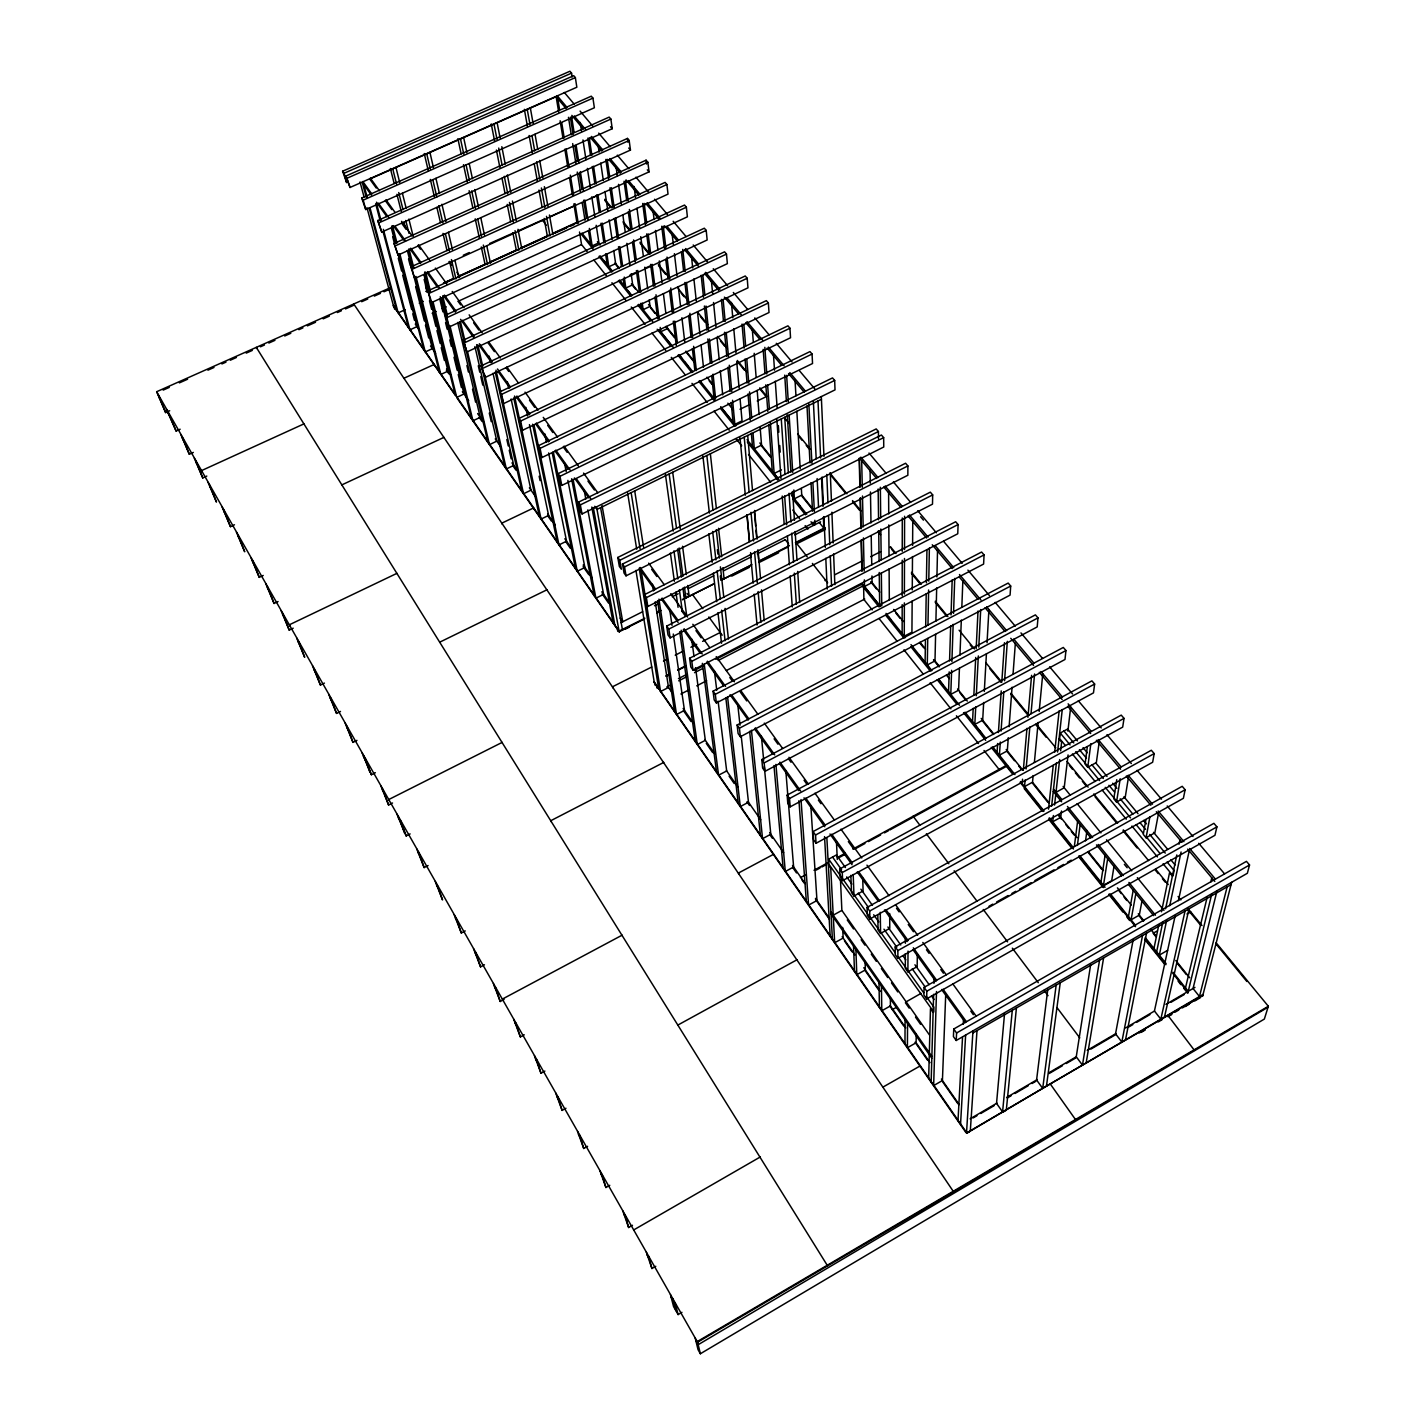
<?xml version="1.0" encoding="UTF-8"?>
<svg xmlns="http://www.w3.org/2000/svg" width="1425" height="1425" viewBox="0 0 1425 1425"><rect width="100%" height="100%" fill="white"/><g stroke="black" fill="none" stroke-linecap="round" stroke-linejoin="round"><path stroke-width="1.5" d="M902.15 633.555L902.185 604.663M902.185 595.775L902.239 560.203M902.239 551.315L902.292 517.988M904.358 602.9L904.269 636.209L911.929 632.201L912.16 601.065M904.376 594.011L904.483 558.475M904.501 549.587L904.59 516.277M904.982 1044.24L905.071 1019.979M905.356 953.646L905.303 968.216L907.885 971.85L917.166 966.631L917.344 954.127M905.392 943.243L905.409 939.075M907.885 465.939L907.85 475.255L647.823 606.498L645.757 603.594L644.332 594.724L905.587 463.25L907.885 465.939L646.398 597.627L647.823 606.498M907.565 1023.524L907.404 1047.731L916.115 1042.762L916.239 1033.927M907.885 971.85L908.01 951.081M912.249 589.932L912.499 556.569M912.588 545.437L912.766 520.962M890.429 547.823L890.447 546.719L896.04 553.523M913.122 817.238L913.14 816.24L919.784 825.075M925.092 662.251L925.466 640.181M925.68 626.947L926.214 593.833M926.393 582.807L926.945 549.694M927.746 638.507L927.283 664.976L934.996 660.897L935.602 634.392M927.978 625.29L928.619 590.003M928.779 581.168L929.367 548.091M932.68 494.902L932.502 504.165L670.124 637.883L668.004 634.909L666.686 626.109L930.329 492.159L932.68 494.902L668.824 629.084L670.124 637.883M924.077 987.365L923.917 995.042L926.66 998.889L1214.955 835.282L1216.914 826.856L1213.904 823.329L924.077 987.365L926.82 991.212L926.66 998.889M935.904 621.14L936.67 587.991M936.92 576.947L937.525 550.442M928.673 1078.422L929.278 1054.625M929.332 1052.701L930.472 1008.686L933.108 1012.409M931.148 1082.02L933.624 994.312M933.927 983.357L934.052 978.975M936.51 991.515L933.642 1085.601L942.424 1080.524L945.701 994.882M948.569 691.588L949.192 671.887M949.549 660.933L950.689 625.896M951.045 614.941L952.185 579.904M951.615 670.302L950.796 694.385L958.58 690.234L959.435 668.307M951.9 661.556L953.165 624.346M953.539 613.409L954.732 578.39M958.081 524.56L957.76 533.769L692.978 670.035L690.804 666.989L689.593 658.261L955.676 521.746L958.081 524.56L691.784 661.307L692.978 670.035M959.951 655.144L961.323 620.071M961.839 606.925L962.855 580.616M920.301 1066.719L920.336 1065.829L883.268 1086.919M953.753 1029.01L953.414 1036.527L956.211 1040.482L1247.356 873.276L1249.547 864.975L1246.447 861.359L953.753 1029.01L956.585 1032.982L956.211 1040.482M972.545 721.584L973.204 708.314M973.863 695.044L975.715 657.459M976.161 648.607L978.013 611.022M975.733 706.764L974.825 724.434L982.68 720.213L983.678 702.507M976.285 695.703L978.334 655.945M978.779 647.092L980.703 609.544M984.069 554.913L983.606 564.068L716.383 702.97L714.157 699.853L713.07 691.196L981.611 552.045L984.069 554.913L715.297 694.331L716.383 702.97M957.992 1120.745L962.516 1037.489M963.229 1024.343L963.478 1019.962M984.301 691.428L986.421 653.79M987.044 642.728L988.914 609.526M960.539 1124.414L965.651 1034.782M972.972 1030.863L966.506 1133.035L1203.074 994.418M970.318 1130.809L976.998 1030.596M997.072 752.257L997.66 743.494M998.408 732.539L1001.223 690.893M1001.811 682.13L1004.482 642.693M1010.699 586.031L1010.076 595.116L740.377 736.725L738.097 733.537L737.135 724.987L1008.188 583.074L1010.699 586.031L739.433 728.193L740.377 736.725M1000.314 742.033L999.406 755.161L1007.315 750.868L1008.294 737.705M1001.062 731.078L1003.806 691.677M1004.572 680.723L1007.315 641.321M1009.114 726.732L1012.071 687.242M1013.05 674.078L1015.348 643.37M1006.46 766.365L1006.531 765.332L852.898 849.086M953.61 1191.852L353.738 303.988L354.059 305.11L345.473 308.922M1022.153 783.625L1022.544 779.208M1023.31 770.355L1026.962 728.371M1027.924 717.327L1031.593 675.325M1037.988 617.898L1037.204 626.911L764.958 771.353L762.624 768.057L761.805 759.614L1035.405 614.87L1037.988 617.898L764.156 762.892L764.958 771.353M1025.127 779.974L1024.539 786.6L1032.519 782.218L1033.143 775.574M1026.107 768.93L1029.847 726.982M1031.023 713.747L1034.568 673.989M1004.482 1014.333L996.538 1103.378L1002.577 1111.91L1012.284 1010.325M1034.39 762.304L1038.148 722.475M1039.199 711.413L1042.762 673.811M1006.353 1109.701L1016.417 1007.956M1048.515 809.151L1053.235 765.421M1054.66 752.311L1059.149 710.772M1065.953 650.548L1064.992 659.49L790.198 806.835L787.793 803.468L787.117 795.132L1063.299 647.449L1065.953 650.548L789.521 798.499L790.198 806.835M1051.632 806.14L1056.388 762.981M1057.582 752.044L1062.266 709.561M1077.442 740.893L1067.574 729.048L1060.253 733.038L1059.63 738.577L1065.312 745.453M1053.396 815.51L1052.683 821.798L1060.734 817.344L1061.482 811.021M1054.571 805.018L1055.747 794.509M1059.666 759.543L1055.996 792.318L1064.208 787.776L1068.073 754.929M1060.645 750.797L1061.625 742.051L1059.024 738.916M1067.895 731.114L1070.692 707.032M1047.767 989.449L1036.581 1079.972L1042.708 1088.397L1056.157 985.12M1094.632 684.036L1093.474 692.888L816.062 843.262L813.622 839.806L813.087 831.577L1091.906 680.865L1094.632 684.036L815.545 835.032L816.062 843.262M1074.343 846.468L1077.585 821.53M1087.311 746.896L1085.066 764.085L1087.738 767.291L1096.359 762.553L1099.334 741.036M1077.389 845.435L1080.132 824.683M1087.738 767.291L1090.855 743.69M1046.449 1086.206L1060.253 982.769M1085.529 840.875L1086.972 830.472M1124.022 718.378L1122.686 727.124L842.62 880.632L840.109 877.087L839.735 868.983L1121.243 715.118L1124.022 718.378L842.264 872.545L842.62 880.632M1100.937 882.146L1105.052 855.499M1116.755 779.689L1113.816 798.784L1116.541 802.079L1125.233 797.234L1128.333 778.121M1090.677 964.565L1076.249 1056.78L1082.466 1065.098L1099.566 960.183M1107.67 858.723L1103.484 885.335L1111.678 880.703L1114.012 866.329M1116.541 802.079L1120.192 778.762M1086.171 1062.925L1103.609 957.849M1154.197 753.593L1152.647 762.25L869.891 919L867.308 915.367L867.095 907.387L1151.329 750.262L1154.197 753.593L869.695 911.038L869.891 919M1128.457 916.56L1133.196 890.287M1145.914 819.696L1143.278 834.373L1146.074 837.757L1154.856 832.806L1158.4 813.924M1135.867 893.6L1131.076 919.82L1139.323 915.099L1141.995 900.938M1146.074 837.757L1149.904 816.828M1075.857 1120.068L1050.207 1083.891L966.471 1133.338L970.265 1131.147M1133.142 939.912L1115.543 1033.802L1121.831 1042.031L1142.529 935.495M1125.501 1039.876L1146.537 933.179M1185.137 789.753L1183.391 798.303L897.892 958.402L895.238 954.661L895.203 946.823L1182.216 786.315L1185.137 789.753L897.875 950.582L897.892 958.402M1153.965 948.444L1158.846 924.718M1161.5 911.786L1169.533 872.688L1172.401 876.143M1156.637 951.793L1162.907 921.654M1165.597 908.758L1176.801 854.947M1179.045 844.188L1179.953 839.895M1166.558 920.764L1159.309 955.142L1167.627 950.315M1169.747 905.712L1181.076 851.99M1125.625 1027.924L1154.41 1011.091L1175.215 915.527M1178.386 900.76L1189.608 849.051M1185.048 911.056L1160.841 1019.178L1154.482 1011.055M1164.474 1017.04L1189.02 908.776M1185.493 987.881L1207.153 897.251M1210.751 882.128L1211.784 877.818M1211.678 894.348L1187.773 993.278L1183.623 988.077M1190.463 912.855L1190.712 911.875L1186.954 914.013M1216.861 891.391L1193.046 988.505L1199.476 996.52L1227.139 886.867M1202.575 996.378L1231.663 882.271M1194.471 1050.421L1167.966 1015.473L1167.734 1016.417L1171.403 1014.279M1216.113 942.762L1268.339 1006.264L1264.349 1019.071L700.37 1353.75L698.036 1349.653L695.222 1338.075M670.462 1294.577L673.58 1306.6L678.122 1314.58L681.952 1312.336M1141.14 1032.395L1144.987 1030.133M1167.983 1016.648L1171.867 1014.386M1185.226 1006.549L1189.145 1004.251M1194.791 1000.938L1200.652 997.5M1268.339 1006.264L697.431 1341.477L700.37 1353.75M970.14 1118.803L997.001 1103.092M1006.602 1097.482L1037.311 1079.544M1048.836 1072.811L1075.715 1057.101M1087.222 1050.367L1116.024 1033.535M1165.935 1004.358L1194.952 987.383M973.15 1117.948L976.944 1115.722M980.756 1113.495L994.044 1105.729M1007.35 1097.945L1011.144 1095.736M1014.938 1093.509L1028.244 1085.743M1032.038 1083.517L1035.832 1081.29M1049.138 1073.524L1062.427 1065.74M1066.238 1063.531L1075.732 1057.973M1090.927 1049.085L1115.668 1034.621M1128.992 1026.837L1132.804 1024.611M1136.616 1022.384L1149.939 1014.582M1170.869 1002.345L1184.193 994.561M1050.207 1083.891L1202.878 995.202L1182.429 1007.885M1002.559 1112.373L1006.371 1110.164M1139.27 1032.947L1144.97 1029.652M1158.24 1021.921L1162.052 1019.73M1175.091 1012.142L1178.76 1010.022M646.344 1252.201L651.938 1268.517L655.785 1266.291M622.814 1210.894L628.639 1227.513L632.486 1225.286M972.83 1033L1231.075 884.622M956.585 1032.982L1249.547 864.975M599.889 1170.62L605.91 1187.506L609.775 1185.315M760.255 1156.975L633.68 1229.953M1156.886 931.131L1153.128 933.268L1155.889 936.706M892.353 1009.63L896.165 1007.475M905.73 1002.06L921.013 993.403M926.82 991.212L1216.914 826.856M577.535 1131.343L583.733 1148.479L587.599 1146.323M988.986 906.264L992.815 904.127M996.645 901.972L1008.116 895.541M1011.946 893.404L1015.776 891.248M1019.587 889.111L1031.077 882.681M1034.906 880.525L1054.037 869.802M1057.867 867.647L1063.602 864.441M1067.432 862.285L1071.244 860.148M555.714 1093.028L562.109 1110.413L565.974 1108.24M877.8 915.064L878.067 929.902L880.579 933.446L889.788 928.334L889.663 913.478M850.868 875.324L851.527 892.549L853.985 896.022L863.087 890.999L862.713 878.067M534.428 1055.64L540.983 1073.239L544.884 1071.083M678.068 1024.949L797.198 959.666M513.659 1019.142L520.374 1036.937L524.257 1034.817M926.214 996.342L933.909 1007.154L933.785 1012.017L828.976 864.387L828.691 859.168L836.422 854.964L845.435 867.558M800.423 877.675L806.247 874.505M814.013 870.265L827.622 862.855M837.348 857.547L845.114 853.308M816.115 870.141L820.016 868.003M821.851 867.006L825.734 864.886M839.325 857.476L845.15 854.305M854.875 849.015L864.957 843.511M868.466 841.587L880.597 834.979M884.498 832.859L888.416 830.722M889.823 829.956L1007.6 765.742M493.371 983.499L500.228 1001.49L504.129 999.388M473.545 948.694L480.546 966.862L484.447 964.778M622.173 935.138L502.455 999.05L502.74 999.958M454.183 914.672L461.326 933.019L465.245 930.935M416.777 848.962L424.151 867.593L428.088 865.545M397.023 814.245L406.178 835.958L410.133 833.91M680.918 694.011L688.827 689.932M696.736 685.853L706.622 680.74M726.376 670.534L864.743 599.052M663.783 762.393L550.905 820.64L551.137 821.637M666.116 676.358L670.053 674.346M677.944 670.284L685.817 666.241M678.442 678.638L686.333 674.559M694.242 670.498L704.11 665.422M715.956 659.312L862.089 584.09M666.811 686.957L670.872 684.873M678.692 680.847L686.654 676.75M694.527 672.689L702.436 668.61M718.2 660.505L862.748 586.067M381.009 786.137L388.597 805.018L392.552 802.988M362.11 752.934L371.391 774.737L375.363 772.724M642.942 619.768L619.18 631.774L596.541 506.855M656.8 612.75L660.755 610.737M682.539 599.729L714.21 583.698M722.119 579.69L751.83 564.674M759.739 560.666L789.432 545.632M795.382 542.64L825.075 527.606M665.938 675.806L669.857 673.829M677.694 669.857L685.532 665.885M345.224 723.259L352.99 742.372L356.963 740.377M620.89 622.689L642.622 611.717M654.485 605.732L658.439 603.737M672.262 596.754L678.193 593.744M688.079 588.757L713.765 575.789M723.651 570.802L751.313 556.819M757.245 553.826L784.908 539.861M794.794 534.874L820.604 521.835M502.188 742.372L388.829 799.496L389.185 800.476M651.742 667.007L612.608 686.725L612.786 687.776M663.48 661.093L667.399 659.116M675.218 655.179L683.038 651.225M690.876 647.288L696.736 644.332M702.614 641.375L720.213 632.486M835.032 574.631L862.731 560.666M870.657 556.694L880.543 551.707M626.038 575.842L624.524 566.918L883.66 437.635L881.416 435.017L622.493 564.068L624.025 573.01L626.038 575.842L883.749 447.005L883.66 437.635M328.676 694.207L336.549 713.408L340.504 711.449M617.791 557.46L619.804 560.292L621.353 569.234L619.341 566.42L617.791 557.46L876.197 428.925L878.423 431.526L878.512 439.025M619.804 560.292L878.423 431.526M619.234 632.148L619.056 631.079L644.848 618.236M656.765 612.305L660.737 610.345M682.557 599.48L714.014 583.822M721.834 579.922L751.207 565.298M759.044 561.397L788.417 546.79M825.182 529.601L796.29 543.994L796.237 542.889L825.217 528.461M625.183 629.173L629.155 627.214M731.72 576.145L749.336 567.364M759.115 562.501L778.691 552.757M312.502 665.778L320.447 685.069L324.437 683.092M781.434 469.858L774.149 473.492L770.391 422.584M821.423 399.267L597.004 509.42L594.759 506.285M578.408 502.188L832.521 377.928L834.676 380.439L835.014 389.88L582.059 513.944L580.135 511.254L578.408 502.188L580.331 504.895L582.059 513.944M580.331 504.895L834.676 380.439M439.791 642.141L547.022 589.754M281.135 610.684L289.222 630.117L293.212 628.176M558.083 473.67L809.988 351.601L812.072 354.041L812.535 363.518L561.788 485.426L559.918 482.772L558.083 473.67L559.972 476.324L561.788 485.426M559.972 476.324L812.072 354.041M265.923 583.983L274.081 603.47L278.071 601.546M540.075 448.376L789.967 328.231L787.936 325.844L538.223 445.793L540.075 448.376L541.963 457.532L790.537 337.743L789.967 328.231M251.032 557.816L259.261 577.357L263.233 575.451M396.952 573.331L289.364 624.791L289.756 625.842M739.985 409.242L749.568 404.647M757.245 400.977L766.828 396.399L759.792 387.832M518.807 418.54L766.347 300.639L768.36 302.973L769.019 312.52L522.601 430.261L520.802 427.732L518.807 418.54L520.606 421.07L522.601 430.261M520.606 421.07L768.36 302.973M501.582 394.369L747.199 278.267L745.239 275.987L499.819 391.893L501.582 394.369L503.631 403.596L747.965 287.832L747.199 278.267M222.122 507.033L230.458 526.68L234.484 524.774M667.755 328.427L660.79 331.74L660.22 327.394M481.24 365.815L724.559 251.833L726.483 254.077L727.356 263.661L485.088 377.5L481.24 365.815L485.088 377.5M482.968 368.238L726.483 254.077M466.955 351.957L707.156 239.988L706.212 230.405L704.324 228.214L463.072 340.29L466.955 351.957L463.072 340.29M194.334 458.227L202.778 477.945L206.803 476.075M464.746 342.659L706.212 230.405M341.893 484.856L443.959 437.368M180.85 434.536L189.329 454.272L193.355 452.42M166.387 409.135L176.13 431.062L180.156 429.21M432.149 313.286L436.175 311.434M442.231 308.655L446.257 306.803M458.351 301.227L581.329 244.673M445.277 315.335L684.517 205.058L686.351 207.213L687.384 216.814L449.196 326.966L445.277 315.335L446.916 317.65L471.443 418.576M446.916 317.65L686.351 207.213M405.217 309.67L398.198 312.877L370.037 207.979M419.253 303.204L423.296 301.352M431.793 302.492L668.022 194.121L666.9 184.502L665.101 182.4L427.856 290.878L431.793 302.492L430.19 300.23M425.79 291.412L429.816 289.578M443.923 283.112L454.005 278.516M458.031 276.664L486.246 263.768M490.289 261.933L516.473 249.945M520.517 248.11L548.732 235.196M552.757 233.362L576.947 222.3M390.236 287.743L156.661 391.715L165.638 412.591L169.682 410.756M429.477 293.158L666.9 184.502M303.935 423.884L201.566 470.588L201.994 471.675M403.97 378.231L434.251 364.426L434.518 365.548M629.69 275.257L635.532 272.585M645.276 268.132L651.136 265.477M647.858 162.254L412.395 269.165L410.81 266.956L646.077 160.188L647.858 162.254L649.052 171.873L414.782 278.534L410.81 266.956M394.102 243.497L627.445 138.421L629.173 140.452L630.456 150.07L398.092 255.057L394.102 243.497L398.092 255.057M395.651 245.688L629.173 140.452M381.757 232.061L612.233 128.713L610.88 119.077L609.188 117.099L377.75 220.537L381.757 232.061L377.75 220.537M379.264 222.674L610.88 119.077M443.46 283.005L453.471 278.516M456.873 272.264L459.491 275.827L485.408 264.231M489.398 262.449L517.311 249.963M521.301 248.182L547.218 236.586M555.127 233.041L566.687 227.875M570.534 226.147L574.4 224.438M361.718 198.039L363.197 200.141L592.942 98.129L594.368 107.766L365.744 209.546L361.718 198.039L591.286 96.188L592.942 98.129M463.25 255.253L469.324 252.546M489.594 243.515L513.926 232.685M517.988 230.886L542.302 220.056L546.398 225.257M550.335 216.475L574.418 205.752M590.484 198.609L598.518 195.029M163.18 390.094L169.29 387.386M179.372 382.88L187.583 379.228M207.907 370.179L213.999 367.472M221.908 363.945L225.969 362.146M230.262 360.24L236.354 357.515M246.222 353.115L252.296 350.425M260.401 346.809L264.462 345.01M268.844 343.051L274.936 340.343M284.715 335.979L290.789 333.29M298.894 329.674L302.937 327.875M307.39 325.88L315.513 322.282M323.19 318.844L329.282 316.154M337.369 312.538L341.43 310.739M361.683 301.708L367.757 299.001M374.312 296.097L380.404 293.39M383.966 291.787L390.04 289.097M350.051 187.459L576.84 87.228L575.362 77.591L573.723 75.685L346.008 175.987L350.051 187.459L346.008 175.987M370.375 178.784L557.246 96.188M571.567 73.138L569.929 71.25L342.606 171.232L344.066 173.262L571.567 73.138L572.155 77.003M347.468 178.036L575.362 77.591M610.541 126.736L612.233 128.713M628.728 148.058L630.456 150.07M647.288 169.807L649.052 171.873M564.336 92.465L574.364 104.328M580.082 111.097L592.978 126.362M598.696 133.131L610.167 146.704M617.328 155.165L628.781 168.72M635.942 177.199L648.82 192.464M654.556 199.233L667.434 214.498M673.17 221.267L686.066 236.532M693.209 244.993L707.53 261.951M713.266 268.719L727.587 285.677M733.323 292.463L747.644 309.403M754.787 317.882L769.108 334.822M776.269 343.3L792.033 361.95M799.193 370.429L814.94 389.061M869.001 453.043L886.207 473.403M893.368 481.899L910.575 502.259M917.736 510.738L936.385 532.79M943.546 541.286L962.178 563.338M967.913 570.125L989.431 595.579M995.167 602.365L1015.223 626.109M1020.959 632.896L1042.477 658.35M1049.637 666.829L1072.58 693.993M1078.315 700.779L1101.24 727.926M1106.976 734.712L1131.343 763.551M1137.079 770.337L1161.464 799.176M1167.2 805.962L1192.992 836.511M1198.728 843.297L1224.538 873.846M920.568 516.741L923.436 520.125M557.122 95.653L567.114 107.534M574.257 116.031L585.675 129.622M591.393 136.426L602.811 150.017M609.953 158.513L621.371 172.104M628.496 180.601L639.932 194.192M647.057 202.688L659.918 217.972M667.043 226.468L678.46 240.059M685.603 248.556L698.446 263.857M705.589 272.353L719.874 289.328M726.999 297.825L741.285 314.818M746.985 321.623L762.696 340.308M768.396 347.094L784.106 365.798M789.824 372.584L805.517 391.269M860.842 457.122L877.996 477.535M885.139 486.05L902.31 506.463M909.453 514.977L928.031 537.1M935.174 545.597L953.77 567.72M959.488 574.524L980.934 600.05M986.652 606.854L1006.656 630.669M1013.816 639.184L1033.82 662.999M1040.962 671.513L1062.409 697.039M1068.127 703.843L1090.998 731.061M1098.158 739.575L1121.03 766.793M1128.173 775.289L1152.469 804.217M1158.187 811.021L1183.926 841.658M1189.643 848.463L1215.383 879.082M566.135 108.567L556.142 96.686L558.671 111.987M571.835 115.372L583.235 128.963M590.36 137.441L601.777 151.032M608.902 159.529L620.303 173.12M626.02 179.906L638.845 195.207M645.97 203.704L658.813 218.987M664.513 225.773L677.338 241.074M684.463 249.553L698.731 266.546M704.431 273.351L718.681 290.326M724.399 297.13L738.649 314.106M745.774 322.602L760.042 339.595M767.167 348.092L781.417 365.067M788.542 373.564L804.234 392.249M876.607 478.479L859.471 458.066L860.148 486.78M883.732 486.976L900.867 507.371M907.992 515.886L926.553 537.991M932.253 544.777L952.238 568.593M959.363 577.089L977.924 599.195M985.049 607.691L1005.035 631.489M1010.753 638.293L1033.57 665.493M1039.288 672.297L1062.124 699.497M1067.824 706.301L1090.659 733.501M1096.359 740.305L1120.62 769.215M1126.338 776.019L1150.848 805.232M1156.298 811.716L1181.984 842.317M1187.702 849.122L1214.812 881.434M1083.071 747.68L1087.293 752.756M1095.754 762.909L1107.029 776.447M1112.658 783.233L1116.897 788.31M1123.933 796.771L1138.023 813.711M1143.669 820.479L1146.484 823.864M1153.52 832.325L1167.609 849.264M1063.905 731.043L1073.773 742.906M1079.402 749.692L1086.438 758.153M1092.067 764.94L1103.324 778.495M1108.953 785.282L1114.582 792.068M1120.21 798.837L1132.875 814.103M1139.911 822.581L1145.54 829.35M1149.761 834.444L1165.258 853.094M1170.887 859.863L1175.108 864.957M1060.253 733.038L1070.086 744.919M1075.715 751.705L1099.619 780.562M1105.23 787.348L1130.542 817.897M1136.17 824.683L1143.188 833.162M1146.003 836.564L1160.075 853.539M1167.093 862.018L1174.129 870.497L1173.024 875.787L1163.103 863.782M1072.402 754.021L1095.077 781.452M1102.148 790.038L1126.249 819.179M1131.913 826.055L1157.438 856.924M604.752 199.286L611.806 207.872M623.099 221.605L630.153 230.191M640.039 242.197L649.925 254.22M658.386 264.516L669.661 278.213M678.104 288.491L687.972 300.479M697.822 312.467L707.691 324.455M717.541 336.442L727.391 348.43M737.259 360.436L747.11 372.424M785.104 418.594L789.308 423.724M797.733 433.984L810.38 449.356M830.045 473.26L846.895 493.762M852.524 500.585L860.949 510.845M877.8 531.347L880.614 534.749M911.466 572.28L921.263 584.197M935.281 601.243L947.892 616.58M959.096 630.206L974.504 648.945M985.726 662.572L1001.134 681.328M1010.931 693.245L1029.153 715.403M1036.171 723.936L1055.836 747.858M1067.076 761.52L1088.148 787.152M1093.777 793.974L1117.663 823.027M1123.274 829.867L1148.568 860.611M1155.586 869.161L1168.233 884.533M1178.065 896.485L1180.88 899.905M1187.898 908.455L1202.005 925.609M604.913 200.444L610.559 207.32M623.259 222.763L628.888 229.621M640.181 243.354L649.141 254.22M658.51 265.673L665.546 274.223M681.043 293.069L684.053 296.685M700.298 316.457L704.965 322.175M720.444 341.02L724.666 346.15M738.756 363.286L744.384 370.126M759.863 388.972L765.492 395.829M799.193 436.816L801.99 440.236M806.212 445.348L809.008 448.768M831.47 476.092L845.506 493.175M852.524 501.707L859.542 510.257M891.836 549.533L894.633 552.936M911.43 573.367L919.837 583.591M935.227 602.33L946.432 615.956M970.229 644.919L973.043 648.322M989.841 668.77L1001.045 682.397M1010.842 694.313L1027.639 714.762M1036.064 724.987L1046.235 737.331M1069.356 765.439L1072.562 769.393M1075.358 772.813L1079.58 777.943M1082.377 781.345L1086.598 786.475M1095.023 796.717L1116.078 822.332M1123.096 830.882L1137.132 847.964M1155.372 870.158L1158.187 873.578M1162.39 878.691L1165.205 882.111M1187.666 909.435L1200.349 924.861M1215.846 943.742L1246.875 981.487M1063.121 786.422L1070.122 795.025M1077.122 803.629L1100.919 832.895M1106.53 839.788L1131.735 870.782M1137.346 877.658L1163.958 910.361M1124.361 864.316L1127.157 867.754M1053.503 789.218L1061.874 799.585M1067.467 806.479L1092.601 837.562M1098.194 844.455L1123.345 875.538M1128.921 882.431L1155.461 915.224M1053.253 791.427L1061.625 801.776M1067.2 808.67L1090.909 837.989M1096.484 844.9L1121.582 875.93M1128.547 884.551L1153.644 915.598M615.137 262.966L619.323 268.167M631.845 283.753L638.792 292.392M648.535 304.523L658.279 316.635M666.081 326.343L676.358 339.132M686.102 351.262L694.456 361.647M706.978 377.215L712.536 384.144M727.854 403.186L733.412 410.115M759.846 442.997L770.978 456.855M801.598 494.938L812.731 508.778M871.387 581.756L879.724 592.141M893.618 609.437L903.361 621.532M920.033 642.283L925.591 649.194M933.927 659.579L939.503 666.49M946.449 675.147L949.228 678.603M957.564 688.97L967.29 701.082M981.202 718.378L993.706 733.928M1006.21 749.497L1022.901 770.248M1032.626 782.361L1049.299 803.112M1059.024 815.207L1077.104 837.686M1088.219 851.527L1103.502 870.55M1117.414 887.846L1131.308 905.124M1138.254 913.781L1143.812 920.692M1150.777 929.332L1156.334 936.261M1175.785 960.468L1189.697 977.764M597.36 241.644L600.067 245.011M614.959 263.554L619.02 268.613M631.346 283.949L635.532 289.15M650.815 308.174L654.983 313.357M666.116 327.216L674.452 337.583M685.567 351.423L693.922 361.808M709.205 380.849L711.983 384.305M761.947 446.488L770.266 456.837M802.132 496.488L811.84 508.565M870.8 581.917L876.375 588.863M895.88 613.124L900.066 618.325M919.553 642.604L923.738 647.787M933.482 659.935L939.057 666.864M959.951 692.871L965.527 699.8M982.235 720.605L993.385 734.463M1006.602 750.922L1014.493 760.736M1018.643 765.92L1021.422 769.375M1032.519 783.18L1047.767 802.15M1058.846 815.955L1061.625 819.411M1065.793 824.576L1068.554 828.032M1071.333 831.488L1074.112 834.925M1087.97 852.186L1101.828 869.428M1118.465 890.144L1121.243 893.582M1124.004 897.038L1126.783 900.493M1139.27 916.026L1143.42 921.191M1176.622 962.516L1186.295 974.558M819.286 522.494L823.864 528.212L823.365 517.239M581.97 233.166L593.067 247.059M599.996 255.734L612.483 271.338M619.43 280.012L631.916 295.634M638.845 304.309L652.721 321.658M659.116 329.656L673.544 347.682M679.084 354.611L692.96 371.961M699.889 380.635L715.154 399.73M720.712 406.659L735.977 425.754M747.074 439.63L778.976 479.53M791.463 495.152L806.728 514.229M813.087 522.191L815.047 524.649L814.833 520.25M880.472 606.444L862.446 583.912L862.499 586.192L879.118 606.979M886.012 613.391L905.427 637.652M910.967 644.599L931.772 670.587M938.701 679.262L959.488 705.268M965.046 712.197L985.833 738.203M992.762 746.878L1014.956 774.612M1020.496 781.541L1044.062 811.021M1049.602 817.95L1073.168 847.43M1080.114 856.087L1105.052 887.294M1110.609 894.223L1135.565 925.431M1145.273 937.579L1166.06 963.585M1172.989 972.242L1188.236 991.319M604.182 261.22L612.518 271.641M620.873 282.079L625.041 287.298M627.819 290.771L630.598 294.245M659.793 330.76L670.908 344.672M679.262 355.11L682.041 358.583M684.819 362.057L687.598 365.53M722.35 408.993L732.076 421.177M773.775 473.332L777.961 478.533M797.412 502.882L800.191 506.356M864.975 587.367L878.851 604.734M888.577 616.882L891.355 620.356M919.125 655.09L931.612 670.712M939.948 681.132L942.727 684.606M973.275 722.813L981.611 733.234M1006.531 765.332L1013.371 773.864M1020.193 782.414L1043.403 811.448M1048.871 818.271L1073.435 849.015M1078.903 855.855L1103.752 886.956M1109.291 893.867L1135.529 926.678M1145.183 938.772L1165.899 964.689M1172.811 973.328L1187.987 992.334M580.973 233.825L593.441 249.446M598.981 256.375L611.467 271.997M618.397 280.654L630.865 296.275M637.794 304.95L650.263 320.554M657.192 329.228L671.05 346.56M677.979 355.235L691.837 372.584M698.767 381.259L714.014 400.336M720.943 409.011L734.801 426.342M747.27 441.964L777.747 480.118M792.995 499.195L805.463 514.799M811.003 521.746L813.782 525.202M886.029 615.636L904.02 638.151M910.949 646.808L930.329 671.068M937.24 679.725L956.62 703.986M963.549 712.642L985.69 740.359M991.23 747.288L1011.982 773.276M1024.201 788.559L1042.441 811.377M1049.352 820.034L1071.956 848.32M1078.761 856.853L1103.342 887.597M1108.882 894.526L1122.918 912.107M1126.872 917.059L1129.633 920.514M1144.863 939.574L1164.314 963.923M1178.083 981.148L1180.862 984.639M587.082 251.495L581.56 244.566L579.512 232.008M593.993 260.169L606.409 275.791M611.931 282.738L625.735 300.087M631.257 307.016L645.062 324.366M651.955 333.04L665.76 350.407M671.282 357.337L685.087 374.686M691.98 383.361L707.174 402.456M714.067 411.13L729.244 430.208M736.155 438.9L741.677 445.829M748.57 454.504L770.658 482.273M792.745 510.025L799.639 518.7M805.161 525.647L807.922 529.12M872.189 609.9L863.906 599.48L863.586 585.622M879.082 618.575L897.038 641.143M903.931 649.818L923.275 674.114M930.169 682.807L950.885 708.831M956.407 715.777L978.494 743.547M984.016 750.494L999.21 769.589M796.237 542.889L807.245 556.89M812.392 563.427L827.658 582.825M785.264 539.683L788.666 544.012M926.375 833.839L948.854 863.746M954.144 870.782L976.98 901.152M983.25 909.488L1007.564 941.854M1012.338 948.177L1038.291 982.698M1044.062 990.393L1048.034 995.665M1056.976 1007.564L1079.776 1037.881M449.053 261.559L451.654 265.121M692.479 594.528L702.81 608.689M708.866 616.972L722.208 635.212M687.046 593.37L689.219 596.345L687.758 585.461M683.751 595.027L685.924 598.001L684.463 587.136M370.357 178.178L379.442 190.772M385.943 199.767L395.046 212.343M401.547 221.338L411.95 235.731M418.451 244.708L430.154 260.9M435.355 268.096L447.04 284.27M452.242 291.466L463.944 307.657M469.146 314.854L482.149 332.827M488.65 341.822L500.353 357.996M506.837 366.991L518.54 383.183M525.041 392.16L538.044 410.151M543.246 417.347L557.549 437.119M564.051 446.114L578.336 465.904M583.538 473.082L597.841 492.872M648.66 563.16L664.246 584.731M670.748 593.708L687.634 617.078M692.835 624.275L709.721 647.645M716.223 656.622L734.409 681.791M740.911 690.787L757.815 714.157M764.299 723.134L782.503 748.303M788.987 757.298L808.492 784.249M814.975 793.244L834.48 820.212M840.964 829.19L861.769 857.957M866.97 865.153L889.058 895.702M895.541 904.697L917.647 935.245M922.83 942.442L946.236 974.789M952.719 983.784L976.125 1016.132M369.752 179.069L376.253 188.047M385.338 200.64L391.839 209.618M402.224 224.01L406.125 229.389M417.81 245.581L420.411 249.179M458.066 301.298L460.649 304.897M473.634 322.869L478.836 330.066M487.92 342.659L494.422 351.637M506.107 367.81L508.707 371.408M529.477 400.176L534.678 407.372M547.663 425.345L552.847 432.541M563.249 446.916L567.132 452.313M587.919 481.08L594.403 490.058M651.652 569.323L656.872 576.519M681.613 610.791L685.514 616.188M695.934 630.616L701.153 637.83M729.814 677.498L732.414 681.114M740.234 691.927L746.736 700.94M774.096 738.809L777.997 744.224M788.417 758.652L791.017 762.25M804.056 780.277L806.657 783.892M818.377 800.12L820.978 803.718M848.338 841.587L853.539 848.801M896.521 908.313L899.122 911.911M908.242 924.54L913.461 931.736M926.482 949.78L929.082 953.378M940.803 969.606L943.421 973.222M970.763 1011.091L973.364 1014.689M362.823 181.509L371.889 194.121M378.355 203.134L388.722 217.562M395.206 226.575L405.555 241.003M410.738 248.199L421.105 262.627M427.571 271.641L439.221 287.868M444.404 295.082L456.053 311.291M462.537 320.304L474.187 336.532M479.37 343.746L492.32 361.772M497.503 368.986L510.453 387.012M516.919 396.025L529.868 414.052M536.352 423.065L549.302 441.091M555.768 450.104L570.018 469.929M576.502 478.942L590.734 498.786M640.074 567.453L655.607 589.077M662.091 598.09L677.623 619.715M684.089 628.728L702.222 653.968M707.406 661.182L725.539 686.423M732.005 695.436L748.837 718.859M755.321 727.872L774.737 754.912M779.92 762.126L800.636 790.964M805.82 798.178L825.253 825.217M831.719 834.231L852.435 863.069M858.919 872.082L879.635 900.938M886.101 909.952L908.117 940.589M913.3 947.803L936.617 980.24M943.083 989.253L966.399 1021.707M371.302 194.993L362.253 182.382L366.278 197.362M376.485 202.207L386.834 216.618M393.3 225.631L403.649 240.059M410.115 249.054L420.464 263.482M426.93 272.496L437.279 286.906M443.745 295.919L455.394 312.128M460.56 319.343L473.492 337.369M479.958 346.382L491.607 362.591M498.073 371.604L509.723 387.832M516.188 396.827L529.12 414.853M535.586 423.866L548.518 441.893M554.984 450.906L567.934 468.914M574.4 477.927L588.632 497.752M639.184 568.183L654.752 589.879M661.253 598.928L678.122 622.44M683.323 629.672L700.192 653.167M706.675 662.215L723.562 685.728M730.045 694.759L748.214 720.07M754.698 729.119L772.884 754.431M779.368 763.479L798.837 790.59M804.021 797.822L824.79 826.767M829.991 833.999L852.043 864.726M857.244 871.975L878.014 900.903M884.498 909.934L907.191 941.533M913.051 949.727L935.869 981.504M941.604 989.502L965.331 1022.562M860.878 889.164L872.456 905.374M887.9 926.98L900.76 944.989M914.921 964.778L929.082 984.586M832.556 857.066L841.552 869.678M846.699 876.892L851.829 884.106M858.26 893.119L868.538 907.547M873.685 914.743L878.815 921.957M883.963 929.171L896.806 947.197M903.236 956.211L905.801 959.809M912.232 968.822L925.092 986.848M931.505 995.861L934.087 999.477M622.493 564.068L624.524 566.918M644.332 594.724L646.398 597.627M666.686 626.109L668.824 629.084M689.593 658.261L691.784 661.307M713.07 691.196L715.297 694.331M737.135 724.987L739.433 728.193M761.805 759.614L764.156 762.892M787.117 795.132L789.521 798.499M813.087 831.577L815.545 835.032M839.735 868.983L842.264 872.545M867.095 907.387L869.695 911.038M895.203 946.823L897.875 950.582M828.691 859.168L895.417 953.022M897.982 956.638L923.649 992.726M501.885 401.12L503.631 403.596M540.128 454.949L541.963 457.532M828.335 864.726L830.722 868.11L833.215 915.188L841.872 910.397L840.501 880.365M842.086 910.7L929.456 1034.977M847.252 919.962L853.557 928.957M861.145 939.752L864.939 945.149M871.263 954.144L876.322 961.341M881.38 968.537L887.704 977.55M891.48 982.947L897.803 991.942M905.392 1002.737L909.186 1008.134M915.509 1017.129L920.568 1024.326M830.9 911.875L931.879 1056.335M831.007 913.942L931.825 1058.258M415.263 324.081L419.075 329.567M430.528 346.008L435.623 353.311M446.542 368.968L450.906 375.22M462.359 391.661L468.718 400.781M477.624 413.571L483.983 422.708M495.259 438.882L500.531 446.452M511.985 462.876L518.362 472.013M529.37 487.813L536.174 497.574M547.627 514.015L555.269 524.97M564.852 538.739L571.817 548.714M583.163 564.995L592.177 577.944M601.831 591.803L609.989 603.505M620.178 618.112L622.725 621.763L602.062 505.626M667.862 686.547L671.692 692.033M683.127 708.457L693.316 723.063M704.769 739.504L714.94 754.11M726.394 770.533L737.847 786.956M748.018 801.562L760.754 819.82M769.66 832.61L783.643 852.684M792.549 865.474L805.285 883.732M815.456 898.338L829.457 918.413M842.175 936.67L854.893 954.928M863.799 967.7L880.347 991.444M890.518 1006.05L905.783 1027.959M915.972 1042.566L929.973 1062.64M941.408 1079.063L959.221 1104.624M801.669 879.492L804.199 883.108M815.527 899.371L829.386 919.25M844.491 940.945L852.043 951.793M864.637 969.873L878.495 989.752M889.823 1006.014L903.717 1025.947M915.064 1042.245L927.693 1060.378M942.851 1082.109L957.992 1103.858M446.381 370.233L448.928 373.884M479.21 417.365L481.988 421.355M513.445 466.509L515.975 470.143M547.663 515.654L551.457 521.105M565.903 541.838L570.481 548.411M583.146 566.616L588.792 574.685M602.169 593.904L608.511 603.007M683.43 710.576L691.072 721.567M706.266 743.369L712.66 752.56M729.101 776.162L734.267 783.572M746.967 801.812L749.514 805.463M769.838 834.658L772.386 838.292M792.71 867.487L796.522 872.955M619.056 631.079L393.353 305.413L393.638 306.535M966.613 1132.59L654.164 681.756L654.324 682.807M454.807 394.565L393.549 306.161L366.938 207.623M457.176 398.234L618.129 630.26M658.742 689.148L654.289 682.433L635.924 570.41M659.953 690.626L965.633 1132.091M156.661 391.715L697.591 1342.207L1268.054 1007.19L698.179 1344.701L695.827 1340.569M158.674 396.595L159.885 398.715M167.954 412.912L170.412 417.222M182.4 438.294L183.647 440.503M195.866 461.985L197.149 464.229M209.618 486.121L210.918 488.419M223.636 510.756L224.954 513.089M237.922 535.871L239.275 538.24M252.492 561.486L253.882 563.908M267.383 587.634L268.791 590.11M282.56 614.317L284.002 616.847M298.057 641.553L299.535 644.136M313.892 669.358L315.388 671.994M330.048 697.751L331.58 700.459M346.56 726.768L348.11 729.529M363.411 756.408L366.617 762.037M382.292 789.575L383.931 792.442M398.27 817.665L401.618 823.543M417.988 852.31L419.716 855.321M436.46 884.765L438.205 887.828M455.341 917.949L457.14 921.102M474.668 951.9L476.502 955.124M494.439 986.652L496.327 989.965M514.692 1022.242L516.616 1025.626M535.426 1058.686L537.385 1062.142M556.658 1096.003L558.689 1099.548M578.425 1134.247L580.492 1137.88M600.744 1173.452L602.864 1177.175M623.616 1213.655L625.789 1217.467M647.075 1254.873L649.301 1258.792M671.139 1297.16L675.717 1305.211M167.616 411.291L176.13 431.062M158.3 394.939L165.638 412.591M182.097 436.727L189.329 454.272M195.617 460.471L202.778 477.945M209.404 484.678L216.475 502.081L208.103 482.398M223.458 509.366L230.458 526.68M237.797 534.553L244.708 551.778L236.425 532.166M252.421 560.239L259.261 577.357M267.348 586.459L274.081 603.47M282.577 613.213L289.222 630.117M298.128 640.538L304.683 657.317L296.649 637.955M313.999 668.432L320.447 685.069M330.226 696.914L336.549 713.408M346.792 726.002L352.99 742.372M365.317 758.563L371.391 774.737M363.713 755.749L369.805 771.94M382.648 789.005L388.597 805.018M398.697 817.202L404.504 833.037M400.372 820.141L406.178 835.958M418.487 851.972L424.151 867.593M437.03 884.533L442.534 899.941L435.266 881.452M455.982 917.825L461.326 933.019M475.398 951.918L480.546 966.862M495.241 986.795L500.228 1001.49M256.678 348.466L256.304 347.362L827.587 1265.863M515.583 1022.527L520.374 1036.937M536.406 1059.096L540.983 1073.239M557.745 1096.573L562.109 1110.413M579.601 1134.977L583.733 1148.479M602.027 1174.36L605.91 1187.506M625.005 1214.723L628.639 1227.513M342.606 171.232L346.667 182.685L344.066 173.262M648.571 1256.12L651.938 1268.517M394.119 307.212L394.636 309.172M360.008 181.919L364.052 196.917M363.197 200.141L365.744 209.546M363.713 184.413L367.169 197.273M369.164 208.086L396.809 310.864M376.574 203.704L381.098 220.804M383.378 229.354L409.955 329.852L417.008 326.592L398.074 253.846M375.666 203.775L380.19 220.875M383.04 231.562L408.548 327.803M392.605 226.023L397.023 243.105M399.802 253.775L425.273 351.939L432.381 348.644L407.301 250.39M391.643 226.058L396.079 243.123M398.857 253.792L423.813 349.838M391.376 228.16L395.277 243.141M392.694 236.799L394.369 243.212M398.287 258.21L401.636 271.035M402.741 275.328L411.683 309.563M412.787 313.856L414.461 320.269M672.76 1298.602L675.842 1310.59M408.53 258.958L410.168 265.371M415.637 286.728L424.365 320.91M425.452 325.185L428.729 338.01M675.058 1302.646L678.122 1314.58M408.957 248.823L413.82 267.989M415.975 276.503L440.859 374.437L448.02 371.106L424.08 275.185M408.494 250.925L412.822 267.953M414.996 276.486L439.399 372.317M392.748 168.898L396.542 183.95M398.715 192.535L403.043 209.724M405.751 220.465L408.993 233.362M390.379 168.506L394.191 183.54M396.916 194.299L401.262 211.488M403.988 222.247L405.074 226.539M395.954 167.491L399.713 182.525M402.402 193.283L406.178 208.335M408.868 219.076L413.161 236.283M425.541 285.713L427.162 292.161M424.597 272.068L429.442 291.519M432.131 302.314L455.27 395.224M424.151 279.442L427.34 292.232M429.477 300.764L431.615 309.278M432.683 313.553L435.872 326.343M436.941 330.6L440.147 343.389M441.216 347.664L444.404 360.454M425.648 272.104L430.475 291.555M433.147 302.349L456.766 397.397L463.98 393.995L440.254 296.703M439.737 298.822L442.908 311.808M445.544 322.62L447.147 329.104M449.783 339.916L451.369 346.417M454.005 357.23L457.176 370.197M458.244 374.526L461.415 387.511M442.676 295.848L447.379 315.246M449.997 326.004L472.975 420.785L480.243 417.329L457.674 322.46M442.106 297.914L446.827 317.312M466.883 365.512L468.415 371.996M472.53 389.239L475.629 402.188M460.578 322.246L465.138 341.572M467.685 352.296L489.505 444.636L496.826 441.127L474.917 346.542M459.438 322.103L487.938 442.373M424.258 153.544L428.302 170.804M430.332 179.425L434.376 196.686M436.905 207.48L440.45 222.585M442.979 233.379L447.023 250.64M449.57 261.434L453.613 278.694M426.752 153.864L430.279 168.969M432.808 179.764L436.834 197.006M438.847 205.645L442.872 222.906M445.384 233.682L449.409 250.942M451.422 259.582L455.964 278.997M429.94 152.457L433.432 167.58M435.925 178.357L439.434 193.462M441.928 204.256L445.936 221.516M448.43 232.311L452.438 249.571M454.931 260.365L458.921 277.626M478.283 365.78L479.78 372.228M480.777 376.521L482.772 385.124M489.274 413.072L491.269 421.675M477.838 344.85L482.754 366.261M484.714 374.811L506.356 468.95L513.748 465.405L493.014 373.279M476.645 344.654L504.753 466.652M506.819 439.523L508.28 445.954M509.242 450.247L511.183 458.814M489.149 356.143L490.592 362.573M495.989 370.179L500.816 391.857M501.778 396.203L523.545 493.762L530.991 490.164L511.112 398.982M495.241 372.121L521.924 491.429M502.188 524.204L501.938 523.1L533.698 507.906L533.93 509.01M507.318 381.615L508.743 388.134M460.507 138.955L463.766 154.114M466.1 164.944L469.359 180.102M471.693 190.914L475.416 208.246M477.749 219.076L481.472 236.39M483.342 245.064L487.528 264.551M514.514 396.025L541.09 519.092L548.607 515.405L529.441 424.614M457.87 138.688L461.148 153.847M463.499 164.677L467.24 182.008M469.128 190.665L472.868 207.997M475.22 218.827L479.441 238.313M481.312 246.988L485.052 264.32M513.695 397.896L539.434 516.687M459.491 275.827L459.741 276.967M463.659 137.566L466.901 152.724M469.217 163.554L472.441 178.713M474.757 189.543L478.462 206.874M480.777 217.704L484.464 235.036M486.78 245.866L490.485 263.197M539.149 476.253L540.075 480.581M525.807 407.336L527.624 415.975M533.912 424.579L558.992 544.92L566.562 541.179L548.625 452.972M532.576 424.24L557.3 542.48M544.688 433.61L546.434 442.213M552.33 453.435L575.54 568.789M553.274 451.654L577.267 571.283L584.891 567.488L567.88 480.368M491.233 123.939L494.689 141.342M496.417 150.035L499.872 167.42M502.027 178.285L505.056 193.515M507.211 204.381L510.667 221.766M512.84 232.649L516.295 250.034M494.012 124.153L497.004 139.365M498.732 148.058L502.152 165.442M504.308 176.308L507.728 193.693M509.455 202.386L513.303 221.962M515.031 230.654L518.896 250.212M564.478 462.929L566.188 471.639M497.129 122.764L500.122 137.976M501.814 146.686L505.216 164.071M507.353 174.937L510.756 192.339M512.448 201.032L516.277 220.608M517.988 229.3L521.817 248.876M571.603 478.782L594.154 595.65M573.064 479.245L595.917 598.197L603.612 594.35L587.83 509.865M584.197 490.378L585.8 499.035M591.803 507.051L613.16 623.081M593.317 507.532L614.959 625.682M524.364 109.315L527.517 126.772M529.103 135.5L532.273 152.938M534.25 163.857L537.403 181.313M538.988 190.042L542.159 207.498M544.136 218.399L547.289 235.855M617.435 629.529L617.773 631.382M600.602 507.656L622.511 630.099M527.25 109.44L530.011 124.723M531.97 135.624L534.713 150.89M536.673 161.809L539.826 179.247M541.393 187.975L544.92 207.605M546.488 216.333L550.014 235.962M530.367 108.068L533.092 123.352M535.034 134.271L537.759 149.536M539.701 160.455L542.818 177.911M544.368 186.639L547.877 206.269M549.427 214.997L552.936 234.644M654.966 683.697L655.268 685.514M557.763 98.592L559.562 109.529M561.717 122.657L564.229 137.976M566.028 148.912L568.913 166.422M570.338 175.168L573.58 194.869M575.023 203.615L578.247 223.315M560.114 120.751L563 138.261M564.817 149.198L567.702 166.707M569.501 177.644L572.387 195.154M573.83 203.9L577.089 223.6M639.54 570.374L658.688 688.792M656.854 686.423L657.157 688.239M568.468 117.313L571.283 134.823M572.69 143.587L575.86 163.287M577.267 172.051L580.438 191.752M582.202 202.706L584.998 220.234M641.214 571.015L660.577 691.535L668.503 687.456L655.233 601.849M627.623 492.961L636.708 549.195M571.639 116.903L574.061 132.204M576.145 145.314L578.942 162.824M580.331 171.57L583.466 191.235M584.856 199.981L587.973 219.664M589.362 228.41L592.159 245.902L598.928 242.784L596.202 225.293M631.15 492.676L640.092 548.839M570.356 117.135L573.135 134.627M574.881 145.564L577.339 160.865M579.423 173.993L581.881 189.311M583.627 200.23L586.405 217.74M588.507 230.85L590.609 243.978M634.713 490.913L643.548 547.111M652.507 584.286L653.523 590.858M580.224 122.425L581.578 131.189M582.95 139.935L585.996 159.636M587.367 168.382L590.431 188.082M591.785 196.828L594.848 216.529M657.531 600.602L674.595 711.752M589.238 137.887L591.892 155.361M593.548 166.28L596.202 183.754M597.877 194.673L600.531 212.165M602.187 223.084L605.18 242.749M606.836 253.668L608.831 266.778L615.653 263.607L613.712 250.497M658.938 599.123L676.519 714.531L684.481 710.398L673.295 634.036M587.902 138.082L590.573 155.557M592.248 166.476L594.902 183.968M596.576 194.887L599.248 212.361M600.923 223.28L603.915 242.945M605.589 253.882L607.264 264.801M598.144 145.546L599.123 152.101M600.744 163.038L603.327 180.53M604.948 191.467L607.869 211.132M609.17 219.877L612.091 239.56M669.786 610.043L672.012 625.326M607.175 159.279L609.704 176.736M611.289 187.655L614.139 207.284M615.725 218.203L618.557 237.833M619.822 246.561L622.672 266.208M624.257 277.109L625.824 288.028L632.7 284.804L631.15 273.885M605.803 159.44L608.653 179.087M609.936 187.815L612.786 207.444M614.371 218.363L617.239 238.011M618.503 246.739L621.371 266.368M623.277 279.46L624.221 286.015M679.707 631.685L695.347 741.695M616.081 166.885L617.31 175.613M618.539 184.359L621.3 204.007M622.85 214.926L625.308 232.4M626.84 243.319L629.921 265.157M670.391 553.007L674.381 581.257M675.913 592.105L678.051 607.317M681.186 630.224L697.306 744.545L705.339 740.323L695.525 667.648M624.061 181.242L626.768 200.854M628.283 211.737L630.687 229.176M632.486 242.25L635.194 261.862M636.387 270.572L639.397 292.374M640.912 303.276L641.499 307.622M673.954 550.816L677.855 579.013M679.369 589.843L682.379 611.539M677.587 548.981L681.435 577.196M682.913 588.062L686.761 616.277M625.504 181.118L628.193 200.729M629.387 209.457L632.077 229.051M633.573 239.952L636.262 259.564M637.759 270.447L640.751 292.25M642.248 303.133L643.138 309.67L650.067 306.411L649.194 299.873M665.422 474.418L673.206 531.044M669.162 474.008L676.519 528.39M679.155 547.966L682.985 576.252M691.659 639.006L694.028 656.64M672.707 472.263L680.242 528.871M682.557 546.274L686.316 574.578M627.445 138.421L627.962 142.268M634.072 186.479L635.514 197.38M636.975 208.282L639.593 227.911M640.751 236.639L643.37 256.251M644.83 267.17L647.734 288.972M644.189 203.401L646.718 222.977M648.126 233.86L650.655 253.436M652.062 264.302L654.877 286.069M655.999 294.761L659.098 318.683M642.693 203.472L645.525 225.221M646.665 233.932L649.212 253.507M650.619 264.391L653.452 286.14M654.877 297.023L657.709 318.773M702.365 663.337L716.561 772.314M704.235 664.175L718.574 775.218L726.679 770.943L718.093 701.118M653.024 210.864L654.111 219.575M655.482 230.458L657.94 250.052M659.294 260.935L662.019 282.72M663.391 293.603L665.849 313.197M646.077 160.188L646.576 164.035M714.335 670.569L716.757 690.217M663.266 226.183L665.938 248.253M667.007 257.088L669.679 279.175M670.748 287.993L673.687 312.289M674.755 321.106L677.427 343.193M661.734 226.237L664.424 248.324M665.76 259.368L668.183 279.229M669.536 290.273L672.226 312.36M673.295 321.195L676.269 345.473M725.859 698.125L738.257 803.629M708.813 533.805L712.126 562.269M713.391 573.206L716.704 601.671M717.968 612.608L721.531 643.263M727.552 696.807L740.305 806.586L748.481 802.239L741.232 736.226M672.083 233.753L673.384 244.797M674.417 253.65L677 275.738M678.3 286.781L680.616 306.678M681.916 317.722L684.766 342.036M702.899 456.036L709.401 513.053M682.735 249.393L685.211 271.427M686.458 282.435L688.934 304.469M689.914 313.268L692.639 337.511M693.637 346.311L696.362 370.536M681.382 251.602L683.644 271.445M684.891 282.453L687.384 304.487M688.631 315.495L691.125 337.529M692.372 348.537L694.866 370.571M712.66 531.454L715.884 559.882M717.131 570.802L720.355 599.212M721.602 610.149L725.076 640.751M716.276 529.655L719.429 558.083M720.409 566.829L723.811 597.467M725.04 608.404L728.442 639.023M706.853 455.519L712.981 510.257M717.398 549.694L717.879 554.076M720.337 575.967L720.836 580.349M710.363 453.791L716.383 508.565M718.556 528.301L721.673 556.783M722.885 567.738L724.078 578.71M737.847 705.428L740.02 725.218M691.517 256.892L692.71 267.918M693.904 278.944L696.291 300.978M697.484 312.004L699.889 334.056M701.082 345.082L703.469 367.133M701.189 275.257L703.487 297.237M704.395 306.019L706.925 330.19M707.833 338.99L710.363 363.161M711.734 376.343L714.032 398.323M751.438 730.259L762.553 838.684L770.8 834.248L764.317 766.793M702.846 275.292L704.876 295.064M706.016 306.054L708.528 330.226M709.436 339.007L711.93 363.179M713.07 374.169L715.564 398.323M749.621 731.328L760.433 835.638M738.684 873.97L738.577 872.973L773.704 854.234L773.775 855.232M711.36 280.511L712.66 293.71M713.533 302.492L715.938 326.699M717.024 337.689L719.215 359.688M720.302 370.678L722.707 394.868M761.395 736.333L763.693 760.255M723.116 299.499L725.183 321.409M726.216 332.363L728.478 356.464M729.297 365.227L731.773 391.501M732.592 400.265L734.855 424.365L742.051 420.856L740.074 398.929M721.406 299.393L723.49 321.32M724.523 332.274L726.821 356.375M727.854 367.329L730.152 391.43M731.185 402.384L733.056 422.103M740.038 437.813L745.311 495.188M747.127 515.066L749.568 541.553M750.583 552.579L750.993 556.997M746.914 514.763L749.336 541.233M750.565 554.467L753.202 583.128M754.199 594.154L757.049 625.023M773.971 765.546L783.144 868.413M744.224 437.172L749.14 492.284M751.028 512.288L753.593 540.912M754.573 551.92L757.316 582.754M758.118 591.553L760.861 622.387M731.417 302.421L732.788 317.775M733.786 328.748L735.941 352.866M736.725 361.647L739.094 387.956M754.609 510.488L757.103 539.131M758.064 550.157L760.558 578.799M761.52 589.825L764.21 620.677M747.697 435.462L752.525 490.61M754.448 512.662L755.606 525.896M755.98 530.314L756.568 536.94M757.726 550.175L758.492 558.992M775.913 764.406L785.3 871.512L793.618 866.988L785.798 770.587M743.832 324.223L745.667 346.061M746.771 359.153L748.802 383.183M749.532 391.911L751.741 418.113M753.023 433.396L754.306 448.679L761.556 445.117L760.148 427.625M742.051 324.063L744.099 348.092M745.026 359.011L747.074 383.04M748 393.959L750.245 420.179M751.349 433.271L752.471 446.381M752.293 329.246L753.344 342.374M754.217 353.293L756.141 377.34M757.192 390.468L759.098 414.515M764.833 347.344L766.793 373.902M767.612 384.964L769.411 409.313M763.159 349.374L764.993 373.724M765.813 384.803L767.808 411.362M768.788 424.65L772.261 471.141M798.944 800.636L806.372 901.936M801.01 799.55L808.581 905.107L816.97 900.511L810.825 805.695M773.454 354.647L774.523 370.144M775.289 381.223L777.142 407.817M778.371 425.541L778.834 432.202M779.76 445.491L780.205 452.135M776.874 419.627L780.989 478.551M782.218 496.025L784.195 524.4M781.274 418.986L785.015 474.454M784.658 495.9L786.636 524.774M787.402 535.871L789.379 564.745M790.145 575.86L792.264 606.943M784.73 417.293L788.346 472.797M789.058 493.264L790.964 522.102M791.694 533.199L793.582 562.038M794.313 573.117L796.361 604.182M792.603 491.5L794.438 520.357M795.15 531.454L796.985 560.31M797.697 571.407L799.674 602.472M784.73 375.113L786.422 401.583M787.259 414.817L790.928 472.156M792.193 491.999L792.478 496.417M786.636 375.363L788.292 401.814M789.129 415.031L792.728 472.352M793.832 489.986L794.384 498.803L801.741 495.116L801.349 488.508M791.926 880.525L791.997 881.523M795.043 380.35L795.952 395.794M796.842 411.255L800.191 468.629M824.541 836.618L830.152 936.243M826.856 837.811L832.414 939.503M806.995 405.822L809.988 462.911M811.021 482.683L812.517 511.219M833.322 917.237L834.676 942.762L843.155 938.06L842.656 927.408M808.848 403.934L811.894 463.196M812.909 482.95L814.37 511.468M813.39 401.708L816.187 458.814M817.148 478.568L818.538 507.122M836.457 841.712L837.294 859.435M822.082 477.037L823.401 505.59M823.899 516.58L825.307 547.342M825.805 558.333L827.212 589.095M818.003 400.959L820.64 458.013M821.548 477.749L822.866 506.267M821.317 396.595L823.953 456.356M826.767 474.418L827.978 502.954M828.548 516.117L829.777 544.653M830.258 555.625L831.577 586.352M830.276 472.673L831.452 501.208M831.897 512.198L833.144 542.943M833.607 553.915L834.854 584.66M853.539 946.2L854.501 971.387M853.201 874.505L853.985 896.022M855.908 949.584L856.799 974.718L865.349 969.926L865.118 961.519M825.128 579.619L825.164 580.723M860.415 497.806L861.145 528.728M861.413 539.754L862.143 570.677M859.186 458.476L859.881 487.243M860.148 498.305L860.825 527.072M861.145 540.342L861.876 571.318M861.68 460.702L862.285 487.19M862.481 496.007L863.176 526.912M863.408 537.938L864.156 571.033M864.352 579.868L864.494 586.477L872.047 582.593L871.94 575.967M870.069 469.894L870.301 483.146M870.461 491.981L870.996 522.922M871.227 536.192L871.744 564.906M878.993 982.627L879.439 1007.368M880.258 912.303L880.579 933.446M881.416 986.1L881.808 1010.788L890.429 1005.908L890.358 997.643M878.156 488.989L878.566 519.751M878.708 530.741L879.1 561.503M879.243 572.494L879.67 605.447M880.347 487.261L880.703 518.005M880.828 528.996L881.202 559.74M881.345 572.921L881.737 605.857M888.594 491.928L888.737 513.926M888.808 524.934L889.022 555.732M889.111 568.931L889.325 599.729"/></g></svg>
